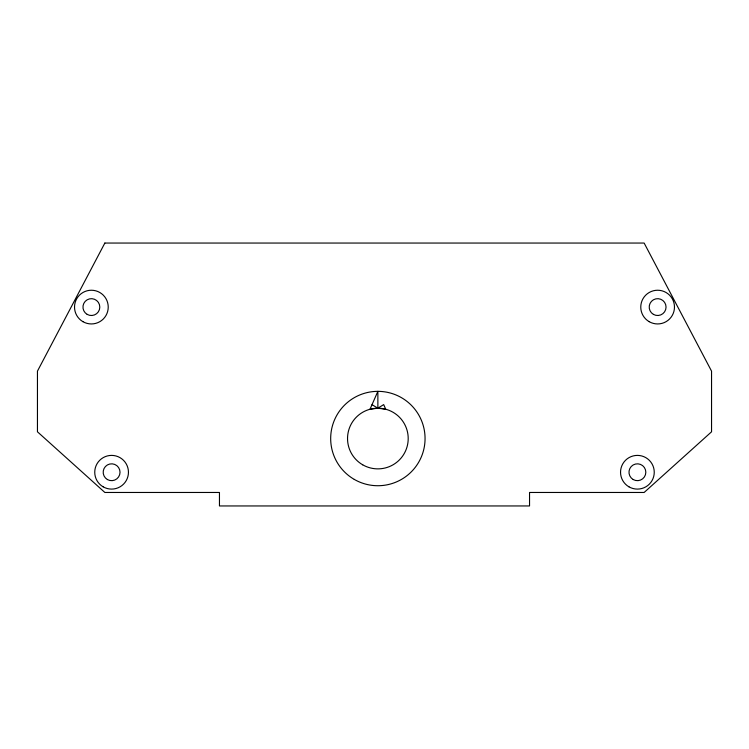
<?xml version="1.0" encoding="UTF-8"?>
<svg xmlns="http://www.w3.org/2000/svg" width="749" height="749" viewBox="0 0 749 749"><rect width="100%" height="100%" fill="white"/><g stroke="black" fill="none" stroke-linecap="round" stroke-linejoin="round"><path stroke-width="1.12" d="M377.871 408.205L383.685 404.6L385.726 409.235L377.871 408.205L370.015 409.235L377.871 391.353L377.871 408.205L372.028 404.666M104.86 243.051L37.45 371.13L37.45 431.798L104.86 492.468L219.457 492.468L219.457 505.95L529.543 505.95L529.543 492.468L644.14 492.468L711.55 431.798L711.55 371.13L644.14 243.051L104.86 243.051M649.196 321.686A16.852 16.852 0 0 0 674.475 307.09A16.852 16.852 0 0 0 649.196 292.494A16.852 16.852 0 0 0 649.196 321.686M633.186 479.538A8.426 8.426 0 0 0 645.825 472.245A8.426 8.426 0 0 0 633.186 464.951A8.426 8.426 0 0 0 633.186 479.538M628.973 486.841A16.852 16.852 0 0 0 654.251 472.245A16.852 16.852 0 0 0 628.973 457.648A16.852 16.852 0 0 0 628.973 486.841M653.409 314.383A8.426 8.426 0 0 0 666.048 307.09A8.426 8.426 0 0 0 653.409 299.797A8.426 8.426 0 0 0 653.409 314.383M107.388 479.538A8.426 8.426 0 0 0 120.027 472.245A8.426 8.426 0 0 0 107.388 464.951A8.426 8.426 0 0 0 107.388 479.538M362.703 464.811A30.334 30.334 0 0 0 408.205 438.539A30.334 30.334 0 0 0 362.703 412.268A30.334 30.334 0 0 0 362.703 464.811M354.277 479.407A47.187 47.187 0 0 0 425.058 438.539A47.187 47.187 0 0 0 354.277 397.672A47.187 47.187 0 0 0 354.277 479.407M87.165 314.383A8.426 8.426 0 0 0 99.804 307.09A8.426 8.426 0 0 0 87.165 299.797A8.426 8.426 0 0 0 87.165 314.383M103.175 486.841A16.852 16.852 0 0 0 128.453 472.245A16.852 16.852 0 0 0 103.175 457.648A16.852 16.852 0 0 0 103.175 486.841M82.952 321.686A16.852 16.852 0 0 0 108.23 307.09A16.852 16.852 0 0 0 82.952 292.494A16.852 16.852 0 0 0 82.952 321.686"/></g></svg>
